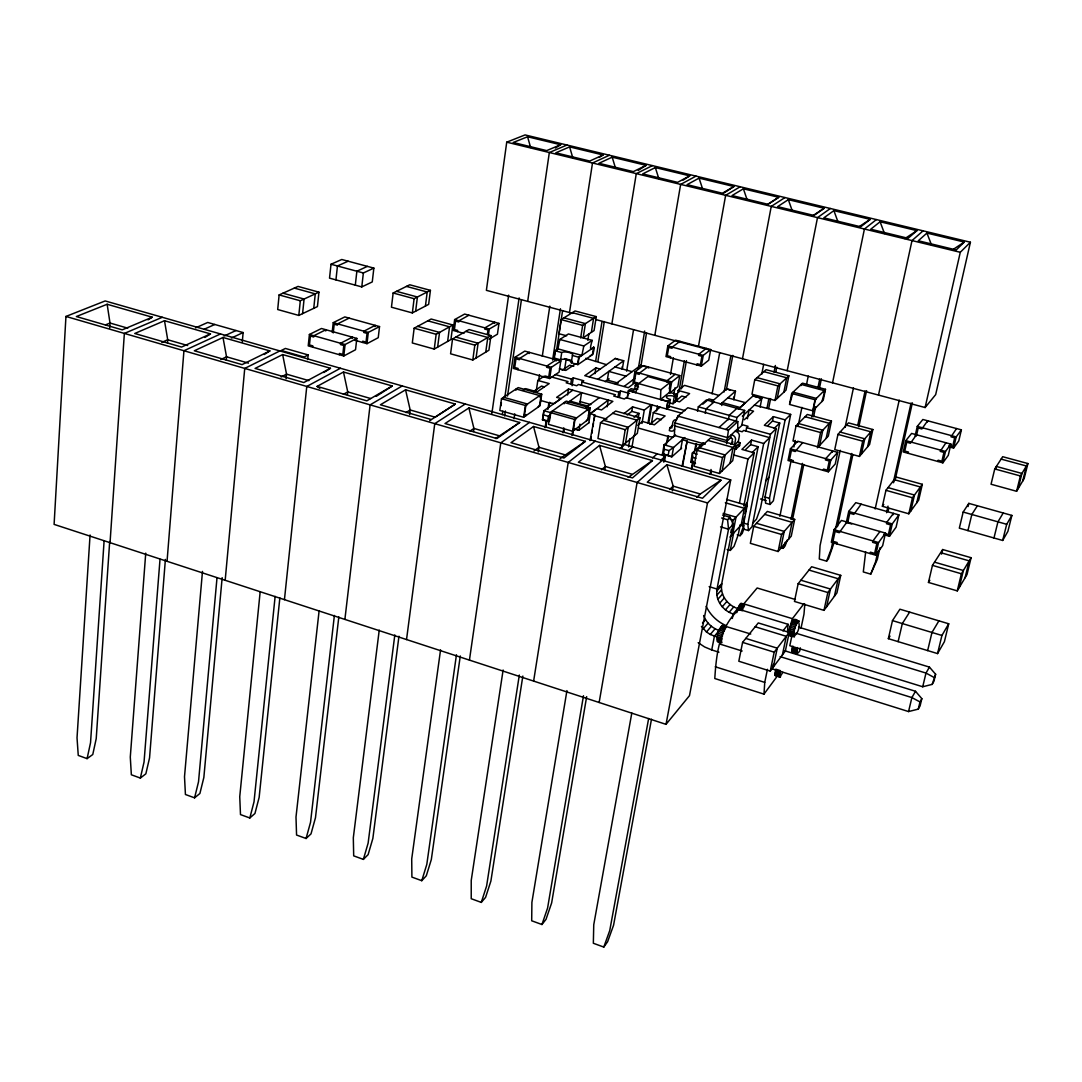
<?xml version="1.0" encoding="UTF-8"?>
<svg xmlns="http://www.w3.org/2000/svg" width="1082" height="1082" viewBox="0 0 1082 1082"><rect width="100%" height="100%" fill="white"/><g stroke="black" fill="none" stroke-linecap="round" stroke-linejoin="round"><path stroke-width="1.5" d="M590.15 407.833L588.27 419.491L572.703 431.272L548.506 424.36L550.319 412.54L566.265 401.111L590.15 407.833L574.569 419.424L543.921 410.714L542.515 419.911L543.921 410.714L572.743 390.264M779.852 677.075L775.05 675.276L775.78 669.19L780.365 670.637L779.852 677.075L782.841 672.355M669.907 382.595L660.845 389.736L660.493 399.528L669.555 392.279L669.907 382.595L647.902 376.563L638.61 383.623L635.729 392.671L628.615 390.548L627.208 398.149L628.466 390.656L631.09 388.668A6.019 1.988 9.5 0 0 638.028 388.979M794.012 619.404C804.535 618.458 796.866 642.559 789.062 635.08C788.927 631.861 791.564 617.849 794.621 620.595M787.507 631.78L788.075 624.314L739.141 609.369C719.503 626.492 716.311 653.974 714.796 678.522L763.973 694.13L777.268 676.128M800.274 647.834C800.545 656.72 788.115 653.853 792.944 646.17M794.147 636.906C792.863 632.213 795.351 624.355 798.895 620.852M797.177 653.934L797.434 647.55M705.275 444.147L674.411 435.451L674.884 422.913L677.873 416.083L687.827 407.725L737.802 421.561L728.443 430.176L726.577 443.688M65.948 316.444L54.1 524.391L666.025 724.345L689.491 695.658L730.715 479.935L105.17 300.945L65.948 316.444L707.506 502.941L730.715 479.935M90.063 534.981L77.025 737.829L78.256 755.412L87.087 758.644L92.768 754.519L96.217 738.641L109.688 541.527M109.688 328.008L110.012 323.031L107.145 304.272L76.362 316.539L122.239 329.848L152.224 317.202L107.145 304.272M763.973 694.13L764.744 682.39L767.436 669.325M104.075 541.27L90.536 742.712L87.087 758.644M110.039 542.664L124.362 333.432L162.286 317.283M145.732 553.145L130.286 757.089L131.355 774.78L140.349 778.066L145.854 773.819L149.546 757.887L165.397 559.421M167.453 343.089L167.71 339.748L164.505 320.718L134.75 333.486L181.56 347.065L210.476 333.892L164.505 320.718M160.014 559.272L144.041 762.066L140.349 778.066M167.047 561.301L183.94 350.744L220.512 333.946M804.819 604.081L803.98 614.157L801.005 628.236M202.483 571.418L184.508 776.714L185.428 794.499L194.584 797.84L199.9 793.485L203.849 777.471L222.162 577.666M226.233 360.144L226.53 356.79L223 337.476L194.327 350.771L242.07 364.62L269.864 350.92L223 337.476M217.022 577.639L198.52 781.786L194.584 797.84M242.287 341.777L243.125 332.553L207.717 322.463L195.626 327.86M225.178 580.29L244.735 368.421L279.886 350.933M720.612 642.694C713.079 641.951 719.057 621.393 726.09 626.789M279.129 294.926L277.695 309.533L298.808 315.43L317.432 306.585L318.947 292.167L298.05 286.419L279.129 294.926L300.309 300.782L318.947 292.167M260.167 591.732L239.744 796.69L240.488 814.584L249.82 817.978L254.946 813.488L259.139 797.42L279.846 597.94M286.081 378.727L286.541 374.156L282.645 354.571L255.095 368.407L303.826 382.541L330.456 368.272L282.645 354.571M298.808 315.43L300.309 300.782M302.581 313.631L304.083 299.038L282.957 293.195M275.139 596.358L254.013 801.857L249.82 817.978M309.411 334.473L308.221 345.875L343.792 355.978L355.532 349.743L356.817 338.409L321.476 328.495L309.411 334.473L345.077 344.536L356.817 338.409M307.68 359.603L308.167 354.937L285.391 348.445L281.266 350.487L304.11 357.019L308.167 354.937M313.753 308.329L315.268 293.871L294.318 288.096M284.444 599.658L306.774 386.463L340.451 368.259M312.644 347.133L312.779 345.861L309.466 344.928L310.385 336.056L313.712 337.002L313.848 335.731L325.871 329.726L325.736 330.984M331.011 264.251L329.523 278.142L361.78 286.906L372.262 281.929L373.858 268.106L341.763 259.491L331.011 264.251L363.363 272.975L373.858 268.106M335.947 279.886L337.449 265.983L348.147 261.208M332.201 332.242L333.242 322.652L344.806 316.918L379.539 326.575L378.24 337.692L366.987 343.67L354.882 340.262M333.242 332.904L334.189 324.208L337.462 325.114L337.598 323.87L349.121 318.122M592.192 340.384C586.512 359.806 597.751 337.232 592.814 354.423L577.95 364.593L571.269 362.754A5.816 1.893 8.8 0 0 568.118 359.833A5.816 1.893 8.8 0 0 560.611 359.819L553.957 357.993L555.066 350.73L557.933 348.864L559.827 339.464L568.402 333.959L592.192 340.384L583.82 345.983L581.886 355.41L557.933 348.864M339.329 354.707L339.464 353.435L342.818 354.396L343.805 345.496L340.451 344.549L340.587 343.264L352.38 337.165L352.232 338.423M343.792 355.978L345.077 344.536M355.302 285.148L356.871 271.217L367.407 266.375M319.122 610.721L295.995 817.045L296.563 835.034L306.071 838.496L311.007 833.884L315.471 817.735L338.828 616.889M347.39 394.957L347.741 391.887L343.494 372.019L317.107 386.396L319.812 388.384M361.78 286.906L363.363 272.975M362.592 342.426L362.74 341.182L366.027 342.115L367.041 333.378L363.741 332.458L363.877 331.214L375.183 325.357L375.035 326.588M334.392 615.455L310.534 822.306L306.071 838.496M366.987 343.67L368.286 332.431L379.539 326.575M344.887 619.404L370.112 404.871L402.22 385.936M393.145 293.006L391.454 307.207L412.35 312.928L428.648 304.38L430.42 290.355L409.74 284.782L393.145 293.006L414.108 298.7L430.42 290.355M412.35 312.928L414.108 298.7M415.65 311.197L417.409 297.009L396.512 291.342M414.149 328.211L412.31 342.967L434.247 349.08L450.923 339.545L452.844 324.979L431.15 319.028L414.149 328.211L436.154 334.297L452.844 324.979M379.241 630.089L353.314 837.779L353.692 855.862L363.376 859.392L368.11 854.645L372.857 838.428L398.96 636.23M409.605 414.609L410.186 409.97L405.561 389.804L380.404 404.776L431.177 419.505M425.429 306.071L427.201 292.005L406.467 286.405M394.822 634.931L368.123 843.135L363.376 859.392M434.247 349.08L436.154 334.297M437.628 347.146L439.535 332.404L417.598 326.358M406.534 639.557L434.761 423.657L465.26 403.978M447.637 341.425L449.544 326.818L427.796 320.84M489.132 339.112L497.436 334.189L498.951 323.396L464.624 314.064L454.629 319.596L453.209 330.443L463.975 333.405M452.533 338.991L450.585 353.8L472.793 359.995L488.929 350.216L490.971 335.582L469.006 329.564L452.533 338.991L474.822 345.144L490.971 335.582M457.497 331.619L457.659 330.416L454.44 329.537L455.549 321.097L458.782 321.976L458.944 320.772L468.885 315.227M472.793 359.995L474.822 345.144M476.066 358.007L478.095 343.21L455.874 337.084M699.932 347.39L925.11 407.535L935.673 394.619L970.419 242.233L525.068 134.925L506.728 142.175L486.386 290.341L572.757 313.415M440.563 649.863L411.715 858.905L411.904 877.096L421.777 880.694L426.294 875.798L431.326 859.527L460.283 655.949M473.483 431.542L473.916 428.431L468.898 407.955L445.027 423.522L496.868 438.562L519.685 422.507L468.898 407.955M487.414 334.203L488.009 329.969L484.75 329.077L484.912 327.86L494.636 322.22L494.474 323.423M485.75 352.15L487.779 337.476L465.76 331.43M488.401 335.271L489.267 329.05L498.951 323.396M456.455 654.786L426.808 864.369L421.777 880.694M491.904 413.283L508.648 295.143M501.507 398.703L499.83 410.47L523.647 417.273L539.972 405.831L541.73 394.213L518.197 387.599L501.507 398.703L525.392 405.48L541.73 394.213M500.98 405.75L501.412 402.707M503.441 398.595L503.63 397.297L527.475 404.046L525.717 406.426L524.364 415.596L525.92 414.514L525.717 415.813M502.346 414.541L502.832 411.214M504.983 396.215L519.117 297.929M469.439 660.101L500.79 442.849L529.571 422.372M504.658 415.961L505.375 410.984M507.539 396.026L521.429 299.66M515.032 357.236L513.409 368.435L549.683 378.524L559.096 372.14L560.801 361.009L524.784 351.109L515.032 357.236L551.387 367.298L560.801 361.009M517.926 369.692L518.102 368.448L514.721 367.515L515.979 358.805L519.374 359.738L519.549 358.494L529.26 352.34L529.071 353.571M527.678 301.364L549.331 152.521L566.954 145.029M515.965 390.264L516.155 388.965L539.715 395.606L539.526 396.905L541.027 395.863L539.661 404.884L537.97 407.238M514.004 418.815L514.734 413.851M523.647 417.273L525.392 405.48M536.347 390.318L537.822 380.431L544.192 376.157M538.782 379.647L539.526 374.629M542.285 356.248L549.805 306.125M545.125 377.266L545.314 376.022L548.723 376.969L550.048 368.232L546.626 367.285L546.816 366.027L556.283 359.765L556.094 361.009M503.116 670.015L471.225 880.437L471.225 898.723L481.287 902.402L485.588 897.357L490.903 881.019L522.836 676.074M538.254 451.965L538.971 447.272L533.534 426.484L511.015 442.673L563.952 458.038L585.376 441.334L533.534 426.484M549.683 378.524L551.387 367.298M552.618 360.117L560.435 308.762M554.322 358.101L555.418 350.825L558.285 348.972M563.952 317.865L585.403 323.613L583.184 337.719L594.072 330.578L596.29 316.62L575.056 310.967L561.125 319.609L558.975 333.729L566.63 335.799M556.486 350.69L562.586 310.642M545.098 427.715L546.112 421.074M547.884 409.442L548.899 402.802L554.146 403.545L561.098 398.595L556.648 397.351L568.51 388.993L612.858 401.368L601.524 409.956L597.007 408.685L590.285 413.73L588.811 422.886M545.855 427.174L546.87 420.533M548.899 407.251L549.656 402.274M550.711 414.798L548.412 416.313L547.695 420.925L543.15 419.64M549.453 421.155L550.156 416.556M560.611 359.819L561.72 352.556A5.829 1.88 8.8 0 1 569.24 352.57A5.829 1.88 8.8 0 1 572.405 355.478L579.086 357.303L593.95 347.254M569.497 312.536L592.503 163.003L609.396 155.253M564.547 369.706L566.102 359.697L572.405 361.429M519.319 675.06L486.616 885.996L481.287 902.402M564.101 403.816L564.304 402.518L588.229 409.253L588.026 410.565L589.46 409.483L587.999 418.558L586.349 420.952M571.269 362.754L572.405 355.478M567.577 394.944L568.51 388.993M563.005 432.841L563.79 427.85M570.769 383.988L571.526 379.092L573.298 377.861L583.725 380.756L581.981 381.987L581.467 385.26M563.749 432.3L564.263 428.972M572.067 385.719L573.298 377.861M580.669 337.963L582.643 325.384L596.29 316.62M577.585 364.499L578.735 357.209L581.534 355.315M577.95 364.593L579.086 357.303M571.999 435.424L574.569 419.424M533.629 681.078L568.212 462.46L595.235 441.158M572.73 434.869L573.528 429.865M587.837 340.33L588.892 333.675M574.677 429.784L574.88 428.472L573.406 429.595L574.853 420.371L576.544 417.95L552.334 411.092L550.616 413.5M580.006 402.666L581.575 392.725L567.969 402.518M591.367 332.35L593.585 318.351L572.31 312.671M579.925 424.144L578.938 430.298L574.366 428.999M590.096 355.937L592.463 354.328L593.599 347.16M595.587 361.523L601.998 321.584M594.951 373.655L595.884 367.866L600.158 369.043M597.9 361.388L604.311 321.557M590.069 440.59L594.83 415.015L590.285 413.73M590.786 440.022L591.327 436.695M591.868 433.355L592.409 430.027M592.936 426.687L593.477 423.36M594.018 420.019L594.83 415.015M611.885 323.856L636.284 173.634L652.405 165.614M600.51 422.697L597.94 438.467L622.542 445.5L637.312 433.395L639.976 417.828L615.658 411.011L600.51 422.697L625.207 429.689L639.976 417.828M607.137 406.805L608.233 400.164L588.365 415.096M566.941 690.6L531.898 902.388L531.695 920.782L541.947 924.515L546.018 919.335L551.644 902.929L586.66 696.619M604.852 469.656L605.379 466.504L599.523 445.392L578.397 462.23L632.483 477.919L652.446 460.567L599.523 445.392M617.998 397.135L618.823 392.211L620.5 390.94L629.575 393.456M619.459 397.256L620.5 390.94M626.627 371.126L633.525 329.794M679.78 375.549L671.692 381.946L669.731 393.077L677.832 386.585L679.78 375.549L643.317 365.621L634.877 371.87L633.011 382.974L637.582 384.232L637.785 383.001L634.363 382.054L635.81 373.425L639.246 374.358L639.448 373.128L647.847 366.852M622.272 447.61L625.207 429.689M625.545 443.038L628.209 427.282L603.58 420.33M634.512 389.966L635.269 385.503L637.853 383.542M638.245 369.111L644.683 331.038M583.482 695.74L547.587 908.055L541.947 924.515M627.262 414.961L631.807 411.376L632.578 406.873L644.277 410.146L651.121 404.682L647.969 422.94M640.909 366.162L646.549 332.837M628.547 446.947L629.94 438.697M631.996 446.934L633.957 435.424M634.404 435.776L637.068 420.168L612.669 413.31M638.164 418.274L639.002 413.392L631.807 411.376M654.826 335.339L680.646 184.413L695.997 176.123M641.991 423.468L644.277 410.146M599.144 702.488L637.109 482.477L662.265 460.35M648.727 423.048L651.864 404.844M651.323 424.09L653.312 412.661L660.088 407.17M656.571 410.93L657.423 406.034M667.837 345.915L665.985 356.587L701.312 366.122L708.751 360.171L710.685 349.554L675.587 340.194L667.837 345.915L703.246 355.41L710.685 349.554M670.38 357.777L670.583 356.6L667.283 355.707L668.73 347.403L672.044 348.282L672.247 347.106L679.956 341.357L679.753 342.534M670.488 374.426L673.396 357.817M669.298 388.641L670.313 382.866L666.85 381.919L667.067 380.688L675.209 374.304M670.353 399.515L667.824 401.557L666.512 409.077L669.028 407.021L670.353 399.515A6.046 2.015 9.9 0 1 666.715 396.35A6.046 2.015 9.9 0 1 674.343 396.283L676.818 394.267L669.42 392.387M666.647 408.969L667.959 401.449L660.629 399.42M681.646 448.11L671.854 456.793L662.441 454.115L664.091 444.797L674.262 436.019M673.761 394.47L674.925 387.897M662.441 454.115L663.455 453.926L664.28 449.26L664.091 444.797L673.518 447.475L684.852 437.547L682.458 439.738L680.808 448.962M669.947 403.194A6.046 2.029 9.9 0 1 673.018 403.748L674.343 396.283M663.712 459.458L664.591 454.508M666.35 444.607L667.81 436.357L673.126 437.101L675.587 434.978M672.923 425.131L669.826 427.742L669.325 430.636L670.759 431.028A3.679 3.314 49.5 0 0 674.654 429.094M663.793 462.163L664.375 458.876M667.296 442.389L668.473 435.789M664.564 461L665.416 456.171L624.747 444.567L619.905 448.543M675.357 401.828L676.683 394.375M676.818 394.267L675.493 401.72L673.018 403.748M676.385 400.381L678.144 390.467L684.5 385.341L718.935 395.43M678.779 392.36L684.379 360.779M668.176 455.279L669.001 450.612L673.518 447.475L671.854 456.793L663.455 453.926M681.43 388.803L686.448 360.617M631.807 713.011L593.748 924.758L593.342 943.261L603.797 947.075L607.611 941.732L613.562 925.259L651.486 719.232M672.328 490.903L673.193 486.156L666.891 464.705L647.252 482.207L702.502 498.247L720.95 480.192L666.891 464.705M696.876 364.932L697.092 363.741L700.419 364.634L701.92 356.303L698.593 355.41L698.796 354.22L706.276 348.377M682.012 466.423L687.138 441.05L682.458 439.738M682.661 465.828L687.138 441.05M701.312 366.122L703.246 355.41M697.511 411.363L698.336 406.805L706.438 399.921L744.646 410.43L741.765 425.524L737.342 429.635M695.51 463.542L690.762 462.19L692.466 452.844L703.543 442.822M690.762 462.19L691.871 462.028L692.723 457.348L692.466 452.844L697.227 454.197M691.344 469.101L692.859 460.824M694.36 452.547L695.875 444.283L701.217 445.027L703.598 442.876M691.98 468.492L693.197 461.892M695.307 450.315L696.524 443.701M697.011 450.315L694.089 466.247L719.462 473.483L732.69 460.689L735.692 444.973L710.644 437.953L697.011 450.315L722.478 457.524L735.692 444.973M648.645 718.516L609.748 930.547L603.797 947.075M705.207 413.365L706.019 408.928L714.039 402.017M712.105 393.889L719.719 352.597M724.101 391.955L730.891 355.572M721.748 405.52L722.303 402.599L740.129 407.495L745.457 402.68L727.753 397.838M710.09 474.457L711.009 469.493M726.333 390.034L732.812 355.396M710.712 473.862L711.334 470.548M666.025 724.345L707.506 502.941M728.335 419.775L729.173 415.326L736.977 408.32M719.462 473.483L722.478 457.524M711.469 401.922L726.739 388.803L735.476 391.184L733.839 399.826L733.637 397.108M742.482 358.751L771.25 206.405L784.964 197.56M722.14 470.886L725.156 454.967L699.784 447.799M674.37 425.821L727.496 440.712L730.715 437.696L731.27 434.788L732.771 435.235A4.22 3.841 46 0 1 735.544 439.535L734.435 445.351M731.594 444.066L732.528 438.967L730.715 437.696M736.058 422.048L736.923 417.476L744.646 410.43M730.079 463.218L733.082 447.448L707.953 440.388M737.708 431.177L737.802 421.561M734.313 448.908L735.774 449.314L736.328 446.42L740.129 442.795L738.262 441.956L739.358 435.951A4.193 3.828 46 0 0 736.599 431.677L735.097 431.231M735.774 449.314L739.574 445.689L740.129 442.795M754.763 379.674L751.976 394.213L775.01 400.475L786.019 390.142L788.873 375.779L766.11 369.679L754.763 379.674L777.877 385.909L788.873 375.779M747.392 418.761L749.082 409.956L753.572 411.187L744.294 419.748M745.958 430.907L746.58 427.661L748.041 426.294L741.765 424.563M733.19 613.981C722.952 610.843 714.904 599.928 717.123 589.081L721.816 583.82C719.598 594.586 727.591 605.46 737.775 608.557L733.19 613.981L732.311 618.458M730.81 532.452L731.405 529.368M732 526.285L733.19 520.117L747.175 505.402L726.563 499.451M761.742 374.277L763.662 364.323M733.217 524.27L721.708 583.78L717.014 589.054L728.538 529.206L727.577 519.766L729.998 517.237L733.217 524.27L728.538 529.206L720.544 526.866M732.757 534.035L736.031 517.128L723.168 513.368M727.172 549.507L730.269 550.427L733.745 532.466M739.439 503.076L747.987 458.984L754.195 452.858L741.9 449.409L751.557 440.09L763.703 443.485L769.64 437.628L743.659 430.406L742.198 431.786L737.451 430.46M745.728 449.436L750.678 444.648L751.557 440.09M718.962 652.203L711.74 649.944L714.404 636.202L719.232 630.495C712.105 628.182 706.181 622.569 703.611 615.523M760.132 407.035L761.823 398.365L753.018 395.958L738.249 409.294M740.169 524.865L738.262 534.684L734.042 546.315L730.269 550.427M743.997 505.226L754.195 452.858M741.156 525.04L744.416 508.297L725.332 502.765M754.343 405.114L790.685 414.392L785.126 419.857L773.373 416.624L764.338 425.294L776.24 428.58L770.438 434.274L752.085 526.65L748.501 530.559L743.929 529.22L743.253 522.998L744.457 516.79M745.065 513.68L758.144 446.731L750.678 444.648M747.175 505.402L743.916 522.092L729.917 537.078M766.989 408.293L768.91 398.419M774.063 372.086L775.348 365.5M768.666 408.536L770.614 398.609M775.794 372.1L776.768 367.136M748.501 530.559L747.838 524.351L763.703 443.485M775.01 400.475L777.877 385.909M768.152 425.24L772.507 421.047L773.373 416.624M777.241 398.379L780.108 383.853L757.062 377.645M753.721 526.325L750.353 543.326L778.093 551.509L791.253 536.131L794.688 519.374L767.341 511.448L753.721 526.325L781.556 534.467L794.688 519.374M787.196 370.693L817.505 217.631L830.367 208.488M776.24 428.58L760.524 507.958L756.48 519.144L752.95 522.971M783.855 392.184L786.709 377.78L763.865 371.653M790.685 414.392L773.359 500.817L770.005 504.455L765.583 503.184L765.028 497.044L779.73 423.035L772.507 421.047M770.005 504.455L769.478 498.329L785.126 419.857M791.699 393.442L789.508 404.438L812.771 410.768L823.24 400.178L825.485 389.317L802.506 383.163L791.699 393.442L815.03 399.745L825.485 389.317M790.09 402.883L793.079 392.144L816.355 398.419L815.111 400.638L811.946 417.097M742.59 642.383L738.817 661.237L770.262 671.097L785.356 650.999L789.238 632.429L758.279 622.934L742.59 642.383L774.185 652.189L789.238 632.429M800.937 385.638L801.18 384.421L824.186 390.602L823.943 391.819L824.903 390.845L821.955 401.49M790.401 448.8L788.034 460.499L828.325 471.806L835.236 463.975L837.684 452.344L797.704 441.24L790.401 448.8L830.8 460.066L837.684 452.344M831.449 421.06L820.589 432.543L817.437 447.786L828.312 436.073L831.449 421.06L807.294 414.474L796.054 425.794L792.984 440.996L797.569 442.267M797.745 426.443L798.34 423.495L822.793 430.217L819.642 445.405M779.865 516.33L791.212 460.202M793.89 447.001L795.229 440.401M798.57 423.887L801.911 407.387M806.577 384.272L808.254 376.022M793.052 461.906L793.309 460.607L789.549 459.552L791.388 450.45L795.162 451.505L802.668 442.619M778.093 551.509L781.556 534.467M780.771 548.385L784.22 531.397L756.48 523.309M812.771 410.768L815.03 399.745M790.983 519.549L802.479 463.367M818.033 387.342L819.723 379.079M814.097 409.429L814.354 408.198L813.353 409.212M792.66 518.887L803.804 464.503M813.596 416.719L815.625 406.818M819.344 388.695L821.373 378.808M788.656 539.147L792.105 522.336L764.663 514.383M770.262 671.097L774.185 652.189M773.359 664.334L772.413 668.933L908.555 711.564L918.266 709.129L920.106 705.843L921.837 698.661L915.507 691.276L784.531 650.715M773.346 666.999L777.241 648.172L745.782 638.421M832.545 382.798L864.423 229.032L876.406 219.578M826.175 438.372L829.299 423.319L805.076 416.705M782.394 654.935L786.276 636.311L755.195 626.762M798.164 583.671L794.445 601.443L823.984 610.356L836.941 592.868L840.741 575.353L811.635 566.752L798.164 583.671L827.825 592.53L840.741 575.353M823.267 470.386L823.537 469.088L827.338 470.156L829.258 461.013L825.444 459.958L825.728 458.646L832.667 450.951L832.396 452.235M792.024 635.202L789.806 645.724L922.716 686.759L932.17 684.392L933.928 681.281L935.619 674.248L929.438 667.107L798.502 627.114M828.325 471.806L830.8 460.066M837.955 434.382L834.749 449.585L859.419 456.428L869.59 444.526L872.849 429.513L848.491 422.873L837.955 434.382L862.706 441.172L872.849 429.513M840.241 450.301L820.075 545.571L819.277 559.002L826.621 561.152L828.528 558.718L833.897 543.164M845.11 427.295L853.455 387.883M834.019 529.68L831.314 542.271L875.717 555.201L882.682 545.612L885.495 533.101L841.458 520.442L834.019 529.68L878.543 542.555L885.495 533.101M832.707 542.271L831.301 548.845L826.621 561.152M835.52 529.112L851.71 453.466M857.688 425.51L865.086 390.981M837.414 526.758L852.873 454.602M858.851 426.727L866.587 390.643M836.832 543.881L837.143 542.488L832.991 541.284L835.101 531.478L839.24 532.682L846.936 522.011L846.638 523.404M823.984 610.356L827.825 592.53M826.621 606.799L830.449 589.041L800.896 580.222M859.419 456.428L862.706 441.172M846.367 522.254L848.707 511.461L855.794 502.657L898.872 514.897L896.099 527.164L889.458 536.293L883.994 534.724M861.475 454.007L864.761 438.819L840.092 432.043M834.384 596.304L838.198 578.735L808.984 570.079M878.503 395.079L912.004 240.583L923.081 230.831M867.575 446.88L870.848 431.813L846.408 425.145M865.668 551.861L863.301 571.945L870.739 574.136L877.353 559.326L879.937 547.79M875.149 508.973L899.223 400.097M870.131 553.578L870.442 552.172L874.635 553.402L876.826 543.556L872.633 542.339L872.944 540.932L879.964 531.505M882.385 506.295L885.942 490.308L896.261 477.054L922.324 484.317L918.699 500.1L908.812 513.788L882.385 506.295L883.791 504.469M875.717 555.201L878.543 542.555M877.773 551.969L875.581 561.788L870.739 574.136M886.564 512.692L888.024 506.146M893.502 481.598L911.071 403.059M893.543 482.734L894.219 479.664L920.376 486.968L916.752 502.805M888.052 511.556L888.782 508.27M895.044 480.273L912.369 402.869M905.796 440.645L903.254 451.965L942.841 462.839L948.278 455.36L950.902 444.107L911.599 433.436L905.796 440.645L945.492 451.465L950.902 444.107M893.15 514.721L893.462 513.355L886.78 522.336L886.469 523.715L890.567 524.892L888.403 534.535L884.305 533.358M889.458 536.293L892.244 523.904L898.872 514.897M908.177 453.317L908.461 452.06L904.768 451.045L906.743 442.24L910.449 443.241L916.495 434.761L916.211 436.005M915.129 435.924L917.279 426.389L922.851 419.491L961.384 429.852L958.787 440.901L953.58 448.07L948.711 446.744M916.576 435.167L918.212 427.958L921.837 428.945L927.639 420.776L927.355 422.007M925.11 407.535L960.275 252.295L970.419 242.233M908.812 513.788L912.464 497.761L922.324 484.317M910.814 511.015L914.466 495.029L888.038 487.617M888.349 638.678L892.488 620.608L899.913 609.207L948.725 623.773L944.397 641.707L937.553 653.582L888.349 638.678L889.999 636.094M937.878 461.473L938.162 460.215L941.895 461.23L943.95 452.398L940.204 451.37L945.966 442.768M898.128 641.64L902.32 623.57L909.624 612.101M942.841 462.839L945.492 451.465M953.58 448.07L956.19 436.912L961.384 429.852M928.451 582.441L932.454 565.372L942.692 549.534L971.095 557.703L967.01 574.528L957.272 590.88L928.451 582.441L929.83 580.25M941.597 554.119L942.692 549.534M908.555 711.564L911.883 697.579L915.507 691.276M927.653 650.593L931.967 632.47L938.906 620.838M963.169 512.057L959.315 528.165L1002.676 540.459L1007.883 531.411L1011.873 515.411L968.823 503.373L963.169 512.057L1006.693 524.297L1011.873 515.411M922.716 686.759L925.989 673.072L929.438 667.107M918.266 709.129L919.984 701.934L921.837 698.661M968.065 506.565L968.823 503.373M937.553 653.582L941.922 635.459L948.725 623.773M967.944 530.613L971.825 514.491L977.398 505.767M932.17 684.392L935.619 674.248M957.272 590.88L961.398 573.771L971.095 557.703M959.247 587.567L963.372 570.512L934.537 562.153M965.09 577.747L969.188 560.868L940.677 552.659M994.75 468.939L991.044 484.236L1016.593 491.282L1024.14 478.636L1027.9 463.542L1002.676 456.699L994.75 468.939L1020.407 475.958L1027.9 463.542M995.643 469.426L996.36 466.45L1021.922 473.443L1018.121 488.726M993.966 537.997L997.942 521.835L1003.217 512.99M1002.676 540.459L1006.693 524.297M1016.593 491.282L1020.407 475.958M1022.652 481.125L1026.426 465.99L1001.107 459.106M736.747 612.669C737.369 610.748 739.669 601.159 741.806 604.513M741.887 610.207L743.78 603.864L757.157 587.986L795.405 599.523M788.129 633.051L792.416 618.674L803.994 603.648M737.234 534.86L740.088 535.698L743.916 525M743.875 528.8L742.238 533.372L740.088 535.698M780.176 547.492L783.07 548.344L785.329 542.204M787.358 539.85L785.099 545.964L783.07 548.344M776.538 674.627L775.267 675.641M792.403 652.527L793.593 651.594M956.542 428.553L951.01 436.83L954.676 437.818L952.647 446.501L948.995 445.5M790.496 634.552L789.278 635.472M782.989 630.914L788.075 624.314M861.15 504.171L853.82 514.383L849.762 513.22L847.679 522.822L851.723 523.986M718.962 640.801L717.542 641.748M701.434 626.37L706.478 631.969L710.265 634.471L715.121 628.777M729.146 612.304L733.745 606.894M706.478 631.969L711.347 626.289M725.44 609.883L730.066 604.486M703.192 628.818L708.074 623.164M722.235 606.813L726.888 601.443M702.516 622.907L705.464 619.526M719.665 603.242L724.331 597.886M717.853 599.306L722.533 593.977M716.866 595.181L721.545 589.893M716.744 591.056L721.437 585.781M743.983 506.146L747.189 502.792M765.556 480.949L768.923 477.419M752.152 452.614L758.144 446.731M964.278 242.057L956.217 249.956L918.293 240.759L926.936 233.063L964.278 242.057L953.499 249.212M774.13 428.499L779.73 423.035M696.767 497.409L700.284 494.001L720.95 480.192M734.529 444.986L738.343 441.375M730.634 444.12L732.974 441.916M738.262 428.296L728.051 437.777L674.884 422.913M669.555 489.51L673.193 486.156L700.284 494.001M742.347 416.218L761.823 398.365L753.018 395.958M725.86 429.459L735.26 420.857M718.975 427.539L728.457 418.977M660.777 460.242L665.416 456.171M720.369 404.37L735.476 391.184M916.927 230.642L908.123 238.297L870.739 229.222L880.099 221.756L916.927 230.642L904.836 238.608M652.568 457.889L657.247 453.831M628.101 477.473L652.446 460.567M702.867 404.154L708.994 398.933L713.417 400.151M628.033 450.869L632.835 446.866M601.47 469.737L605.379 466.504L631.902 474.187M649.849 424.36L657.045 418.436L661.4 419.654M675.438 401.219L681.755 396.053L685.974 397.216M637.717 425.28L642.451 421.453L654.367 424.807L665.092 415.948L653.312 412.661M634.106 417.287L639.002 413.392M623.935 413.635L632.578 406.873M870.226 219.375L860.717 226.787L823.848 217.847L833.897 210.625L870.226 219.375L859.514 226.409M560.124 458.538L585.376 441.334M589.19 422.507L578.938 430.298L575.11 428.743M634.945 382.69L628.304 387.694L584.78 375.67L595.884 367.866M624.098 386.45L634.647 378.538M534.021 450.964L538.971 447.272L564.939 454.805M585.957 407.576L599.32 397.676M615.347 384.029L640.652 365.364L647.739 367.285M605.19 381.716L609.125 378.849M597.94 379.227L623.705 360.739L615.266 358.44L589.271 376.834M824.159 208.271L813.962 215.453L777.62 206.635L788.345 199.643L824.159 208.271L812.163 216.116M495.515 438.508L519.685 422.507M575.881 363.579L565.818 370.423L559.448 368.664M533.412 391.616L541.514 386.098L544.314 386.883M469.98 431.096L473.916 428.431L499.37 435.803M562.072 370.342L569.659 365.189L573.744 366.311M522.944 390.413L525.609 388.627L537.105 391.86L549.183 383.596L537.822 380.431M405.561 389.804L455.319 404.073L435.126 417.192L410.186 409.97L406.048 412.54M766.773 205.093L778.729 197.316L743.402 188.795L732.027 195.571L767.868 204.268L778.729 197.316M722.005 194.233L733.921 186.51L699.067 178.111L687.056 184.657L722.411 193.232L733.921 186.51M376.198 396.377L392.266 385.99L343.494 372.019M683.121 180.112L689.721 175.852L655.327 167.561L642.708 173.904L677.575 182.358L689.721 175.852M638.218 170.401L646.116 165.343L612.182 157.161L598.955 163.287L633.349 171.632L646.116 165.343M323.802 372.546L330.456 368.272M264.197 354.531L269.864 350.92M599.158 157.472L603.08 154.969L569.605 146.895L555.796 152.819L589.731 161.056L603.08 154.969M429.703 420.668L455.319 404.073M555.404 148.045L560.625 144.731L527.583 136.765L513.206 142.486L546.694 150.614L560.625 144.731M204.836 337.462L210.476 333.892M148.018 319.853L152.224 317.202M740.169 186.767L725.643 195.328L698.363 346.957L595.587 319.501M392.266 385.99L366.839 400.827L317.107 386.396M343.386 394.348L347.741 391.887L370.653 398.528M281.077 376.996L286.541 374.156L308.884 380.634M220.85 359.508L226.53 356.79L248.454 363.133M231.318 338.071L243.125 332.553M224.136 336.015L236.011 330.524M204.241 329.212L214.777 324.478M161.813 342.372L167.71 339.748L187.659 345.523M105.427 324.925L110.012 323.031L127.757 328.171M622.907 361.063L623.705 360.739L622.285 369.287L622.231 366.649M648.294 367.975L649.159 367.677M506.728 142.175L960.275 252.295M561.125 319.609L582.643 325.384M917.279 426.389L956.19 436.912M559.827 339.464L583.82 345.983M454.629 319.596L489.267 329.05M585.7 358.318L606.407 364.634M634.877 371.87L671.692 381.946M614.928 366.96L632.037 371.64M555.066 350.73L561.72 352.556M564.534 358.588L570.728 360.279M625.951 376.13L608.733 371.397L607.313 380.093L618.255 383.109M678.144 390.467L689.572 393.605L679.55 401.855L675.209 400.665M796.054 425.794L820.589 432.543M638.61 383.623L660.845 389.736M698.336 406.805L736.923 417.476M628.466 390.656L667.824 401.557M555.309 374.588L571.526 379.092M581.981 381.987L618.823 392.211M667.662 405.764L685.001 410.578M746.58 427.661L770.438 434.274M551.888 377.091L567.982 381.567L566.184 382.812L576.692 385.733L578.464 384.475L615.428 394.754L613.724 396.039L624.395 399.001L626.072 397.716L681.876 413.229M677.873 416.083L728.443 430.176M333.242 322.652L368.286 332.431M738.113 445.27L739.574 445.689M579.763 401.476L590.826 404.587M669.826 427.742L671.814 427.917L672.896 422.007A4.179 3.773 49.5 0 1 676.832 419.613M734.962 446.027L736.328 446.42M570.038 401.111L587.986 406.156M885.942 490.308L912.464 497.761M541.081 400.597L548.899 402.802M594.113 415.569L606.921 419.18M638.596 428.12L667.81 436.357M686.488 441.632L695.875 444.283M733.731 454.967L747.987 458.984M543.854 415.028L548.412 416.313M664.28 449.26L669.001 450.612M692.723 457.348L695.902 458.254M691.871 462.028L695.05 462.934M542.515 419.911L548.56 421.642M848.707 511.461L892.244 523.904M765.028 497.044L769.478 498.329M760.565 498.978L766.205 500.601M932.454 565.372L961.398 573.771M722.6 515.086L729.998 517.237M729.958 519.171L733.19 520.117M743.253 522.998L747.838 524.351M721.64 518.021L727.577 519.766M740.277 525.176L743.185 526.028M892.488 620.608L941.922 635.459M709.143 586.66L717.123 589.081M743.78 603.864L792.416 618.674M741.089 603.283L744.43 604.27M794.526 619.864L799.084 621.244M740.643 603.567L743.632 604.486M793.606 619.702L798.164 621.095M740.115 604.189L744.605 605.568M793.12 620.338L797.677 621.731M739.533 605.122L744.037 606.502L743.429 607.705L738.925 606.326M792.565 621.298L797.136 622.691M791.983 622.515L796.555 623.908M738.316 607.746L742.82 609.125L742.238 610.708L737.735 609.328M791.388 623.962L795.973 625.355M790.82 625.558L795.392 626.951M790.293 627.235L794.864 628.628M789.819 628.926L794.404 630.319M789.441 630.549L794.026 631.942M795.865 633.186L925.989 673.072L933.874 677.346M789.17 632.037L793.742 633.443M789.008 633.322L793.579 634.728M788.981 634.35L793.539 635.756M791.524 635.661L794.553 636.595M789.062 635.08L793.633 636.473M722.384 625.382L750.759 634.025M721.91 625.694L724.981 626.64M792.579 647.753L797.069 649.146M721.356 626.343L725.954 627.776M720.747 627.317L725.346 628.75M792.308 649.214L796.798 650.593M792.146 650.458L796.636 651.851M720.112 628.574L724.724 629.995M792.119 651.459L796.595 652.852M793.106 652.243L797.569 653.623M792.2 652.162L796.677 653.542M719.476 630.035L724.088 631.469M718.881 631.672L723.479 633.092M718.326 633.376L722.938 634.809M717.853 635.093L722.465 636.527M717.488 636.757L722.1 638.177L721.843 639.692L717.244 638.258M717.298 637.095L710.265 634.471M780.095 656.612L911.883 697.579L919.984 701.934M717.123 639.57L721.721 641.004M717.136 640.612L721.735 642.045M717.271 641.356L721.87 642.776M719.679 644.006L742.157 651.012M775.402 670.826L779.987 672.26M775.131 672.301L779.716 673.734M774.983 673.572L779.567 675.019M774.955 674.586L779.54 676.02M777.552 675.79L780.595 676.737M775.05 675.276L780.176 677.089M715.243 666.769L764.744 682.39M726.387 625.707C717.623 622.042 710.171 614.955 706.167 606.339M711.74 649.944L704.653 646.968L698.161 642.694M615.266 358.44L618.701 359.914M640.652 365.364L642.911 366.338M726.739 388.803L729.998 390.237M926.936 233.063L931.521 244.965M880.099 221.756L884.494 233.55M833.897 210.625L838.117 222.283M788.345 199.643L791.875 209.746M743.402 188.795L747.27 200.238M699.067 178.111L702.705 189.255M655.327 167.561L658.816 178.598M612.182 157.161L615.496 168.089M569.605 146.895L572.77 157.715M527.583 136.765L530.599 147.477M669.028 407.021A6.046 2.029 9.9 0 1 667.635 406.562M635.269 385.503A6.019 1.988 9.5 0 1 638.583 387.045M677.183 418.085A4.152 3.76 49.5 0 1 678.928 416.408M633.308 390.818L631.333 390.548L633.308 390.818"/></g></svg>
